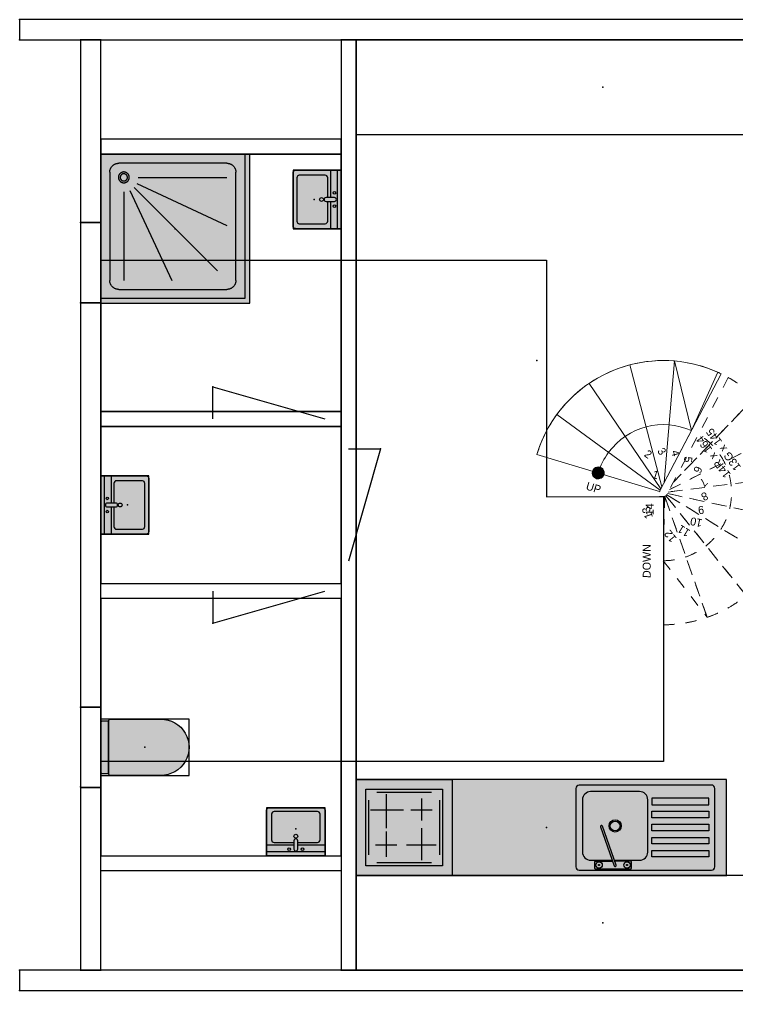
# Model space of a CAD drawing. Header units: millimetres. Extents: x 0 to 13850, y 0 to 6064.
# Drawn here: x 0 to 4482, y 0 to 6064 of the extents above; entities that cross this region are included whole.
import ezdxf

# ---------------------------------------------------------------- set-up
doc = ezdxf.new("R2010")
doc.units = ezdxf.units.MM
doc.linetypes.add('Dashed Small', pattern=[141.111111, 70.555556, -70.555556])
for name, color, linetype, true_color in [('Doors', 96, 'Continuous', 0x007f00), ('Furniture', 37, 'Continuous', 0x75664f), ('FurnitureRefRec', 254, 'Continuous', 0xd5d5d5), ('New_Structural - Stair & Railing_Pen_No__19', 7, 'Continuous', 0xffffff), ('PT Top Left', 52, 'Continuous', 0xcdcd00), ('PT Top Left Furniture', 211, 'Continuous', 0xff7fff), ('PT Top Right Furniture', 200, 'Continuous', 0xbf3fff), ('Rooms$Mezzanine', 6, 'Continuous', 0xff00ff), ('Walls', 1, 'Continuous', 0xff0000)]:
    doc.layers.add(name, color=color, linetype=linetype, true_color=true_color)
for name, color, linetype in [('New_Structural - Stair & Railing', 7, 'Continuous'), ('Rooms$Bath Room', 7, 'Continuous'), ('Rooms$Living Room', 7, 'Continuous'), ('Windows', 7, 'Continuous')]:
    doc.layers.add(name, color=color, linetype=linetype)
doc.layers.add('New_Structural - Stair & Railing_Pen_No__11', color=7, linetype='Continuous', lineweight=18)
doc.layers.add('New_Structural - Stair & Railing_Pen_No__71', color=8, linetype='Continuous', lineweight=20, true_color=0x808080)
doc.layers.add('New_Structural - Stair & Railing_Pen_No__91', color=8, linetype='Continuous', lineweight=13, true_color=0x808080)
doc.styles.add('GENERATED_STYLE_1', font='')
doc.styles.get('GENERATED_STYLE_1').set_extended_font_data('Poppins')

# ---------------------------------------------------------------- blocks, each defined once
blk = doc.blocks.new('Stair_1_1')
at = {"layer": 'New_Structural - Stair & Railing', "linetype": 'Continuous', "lineweight": 0}
blk.add_hatch(color=7, dxfattribs=at).paths.add_polyline_path([(27449, 2786.9), (27450.2, 2786.6), (27451.5, 2786.3), (27452.7, 2786), (27454, 2785.8), (27455.3, 2785.6), (27456.6, 2785.5), (27457.9, 2785.4), (27459.2, 2785.3), (27460.5, 2785.3), (27461.8, 2785.4), (27463, 2785.5), (27464.3, 2785.6), (27465.6, 2785.8), (27466.9, 2786), (27468.2, 2786.2), (27469.4, 2786.6), (27470.7, 2786.9), (27471.9, 2787.3), (27473.1, 2787.7), (27474.3, 2788.2), (27475.5, 2788.7), (27476.7, 2789.3), (27477.8, 2789.9), (27478.9, 2790.5), (27480, 2791.2), (27481.1, 2791.9), (27482.2, 2792.7), (27483.2, 2793.5), (27484.2, 2794.3), (27485.2, 2795.2), (27486.1, 2796.1), (27487, 2797), (27487.9, 2797.9), (27488.7, 2798.9), (27489.5, 2799.9), (27490.3, 2801), (27491, 2802), (27491.7, 2803.1), (27492.4, 2804.2), (27493, 2805.4), (27493.6, 2806.5), (27494.2, 2807.7), (27494.7, 2808.9), (27495.1, 2810.1), (27495.5, 2811.3), (27495.9, 2812.6), (27496.2, 2813.8), (27496.5, 2815.1), (27496.8, 2816.3), (27497, 2817.6), (27497.1, 2818.9), (27497.2, 2820.2), (27497.3, 2821.5), (27497.3, 2822.8), (27497.3, 2824.1), (27497.2, 2825.4), (27497.1, 2826.7), (27497, 2828), (27496.8, 2829.2), (27496.5, 2830.5), (27496.3, 2831.8), (27495.9, 2833), (27495.5, 2834.3), (27495.1, 2835.5), (27494.7, 2836.7), (27494.2, 2837.9), (27493.6, 2839.1), (27493.1, 2840.2), (27492.4, 2841.4), (27491.8, 2842.5), (27491.1, 2843.6), (27490.3, 2844.6), (27489.6, 2845.7), (27488.8, 2846.7), (27487.9, 2847.7), (27487, 2848.6), (27486.1, 2849.5), (27485.2, 2850.4), (27484.2, 2851.3), (27483.2, 2852.1), (27482.2, 2852.9), (27481.2, 2853.7), (27480.1, 2854.4), (27479, 2855.1), (27477.9, 2855.7), (27476.7, 2856.3), (27475.5, 2856.9), (27474.4, 2857.4), (27473.2, 2857.9), (27471.9, 2858.3), (27470.7, 2858.7), (27469.5, 2859.1), (27468.2, 2859.4), (27466.9, 2859.6), (27465.7, 2859.9), (27464.4, 2860), (27463.1, 2860.2), (27461.8, 2860.3), (27460.5, 2860.3), (27459.2, 2860.3), (27457.9, 2860.3), (27456.6, 2860.2), (27455.3, 2860), (27454.1, 2859.9), (27452.8, 2859.6), (27451.5, 2859.4), (27450.3, 2859.1), (27449, 2858.7), (27447.8, 2858.3), (27446.6, 2857.9), (27445.4, 2857.4), (27444.2, 2856.9), (27443, 2856.3), (27441.9, 2855.7), (27440.7, 2855.1), (27439.6, 2854.4), (27438.6, 2853.7), (27437.5, 2852.9), (27436.5, 2852.1), (27435.5, 2851.3), (27434.5, 2850.5), (27433.6, 2849.6), (27432.7, 2848.7), (27431.8, 2847.7), (27430.9, 2846.7), (27430.1, 2845.7), (27429.4, 2844.7), (27428.6, 2843.6), (27427.9, 2842.5), (27427.3, 2841.4), (27426.6, 2840.3), (27426.1, 2839.1), (27425.5, 2837.9), (27425, 2836.7), (27424.6, 2835.5), (27424.1, 2834.3), (27423.8, 2833.1), (27423.4, 2831.8), (27423.1, 2830.6), (27422.9, 2829.3), (27422.7, 2828), (27422.5, 2826.7), (27422.4, 2825.4), (27422.4, 2824.1), (27422.3, 2822.8), (27422.4, 2821.5), (27422.4, 2820.3), (27422.5, 2819), (27422.7, 2817.7), (27422.9, 2816.4), (27423.1, 2815.1), (27423.4, 2813.9), (27423.8, 2812.6), (27424.1, 2811.4), (27424.5, 2810.1), (27425, 2808.9), (27425.5, 2807.7), (27426, 2806.6), (27426.6, 2805.4), (27427.2, 2804.3), (27427.9, 2803.2), (27428.6, 2802.1), (27429.3, 2801), (27430.1, 2800), (27430.9, 2798.9), (27431.8, 2798), (27432.6, 2797), (27433.5, 2796.1), (27434.5, 2795.2), (27435.4, 2794.3), (27436.4, 2793.5), (27437.5, 2792.7), (27438.5, 2792), (27439.6, 2791.2), (27440.7, 2790.6), (27441.8, 2789.9), (27443, 2789.3), (27444.1, 2788.8), (27445.3, 2788.2), (27446.5, 2787.8), (27447.7, 2787.3)], flags=0)
at = {"layer": 'New_Structural - Stair & Railing_Pen_No__11', "color": 7, "linetype": 'Continuous', "lineweight": 18}
for p, q in [((27575.8, 3205.6), (27343.9, 2440)), ((27825.5, 3080.6), (27351.6, 2436.4)), ((27351.6, 2436.4), (27825.5, 3080.6)), ((28019.1, 2879.5), (27360.1, 2432)), ((27360.1, 2432), (28019.1, 2879.5)), ((28134.7, 2625.3), (27372.5, 2425.5)), ((27372.5, 2425.5), (28134.7, 2625.3)), ((28078.7, 2055.5), (27348.2, 2438.2)), ((27400.8, 2410.7), (27724.1, 2241.3)), ((28158.8, 2347.2), (27400.8, 2410.7)), ((27400.8, 2410.7), (28158.8, 2347.2)), ((27724.1, 2241.3), (28158.8, 2347.2)), ((28088.7, 2076.9), (27724.1, 2241.3)), ((27724.1, 2241.3), (28088.7, 2076.9))]:
    blk.add_line(p, q, dxfattribs=at)
for centre, radius, start, end in [((27336.6, 2416.1), 825, 53.66439, 73.14959), ((27336.6, 2416.1), 825, 334.08778, 73.14959), ((27336.6, 2416.1), 825, 34.17918, 53.66439), ((27459.8, 2822.8), 37.5, 73.14959, 253.14959), ((27459.8, 2822.8), 37.5, 253.14959, 73.14959), ((27336.6, 2416.1), 825, 14.69398, 34.17918), ((27336.6, 2416.1), 425, 53.66439, 73.14959), ((27336.6, 2416.1), 425, 335.72357, 53.66439), ((27336.6, 2416.1), 825, 355.20877, 14.69398), ((27336.6, 2416.1), 25, 62.35128, 73.14959), ((27336.6, 2416.1), 25, 62.35128, 73.14959), ((27336.6, 2416.1), 825, 335.72357, 355.20877), ((27336.6, 2416.1), 825, 334.08778, 335.72357)]:
    blk.add_arc(centre, radius, start, end, dxfattribs=at)
at = {"layer": 'New_Structural - Stair & Railing_Pen_No__91', "color": 8, "linetype": 'Dashed Small', "lineweight": 13, "true_color": 0x808080}
for p, q in [((27311.6, 2416.1), (27311.7, 2441.1)), ((27311.7, 2441.1), (27311.6, 2416.1)), ((27335.3, 2441.1), (27335.3, 2441)), ((26911.6, 2417.2), (26558.1, 2143)), ((26558.1, 2143), (27313, 2407.8)), ((27313, 2407.8), (26558.1, 2143)), ((26693.8, 1899), (27317.2, 2400.4)), ((27317.2, 2400.4), (26693.8, 1899)), ((26903.1, 1714.2), (27323.5, 2394.8)), ((27323.5, 2394.8), (26903.1, 1714.2)), ((27313, 2407.8), (26911.6, 2417.2)), ((27162.1, 1609.7), (27331.2, 2390.7)), ((27331.2, 2390.7), (27162.1, 1609.7)), ((28055.5, 2011.3), (27325, 2393.9)), ((27441, 1597.7), (27340.5, 2385.8)), ((27340.5, 2385.8), (27441, 1597.7)), ((27708, 1679.4), (27356, 2377.7)), ((27356, 2377.7), (27708, 1679.4)), ((27932.5, 1845.4), (27401.7, 2353.8)), ((27401.7, 2353.8), (27932.5, 1845.4))]:
    blk.add_line(p, q, dxfattribs=at)
for radius, start, end in [(825, 179.84193, 199.32714), (825, 179.84193, 330.61478), (425, 179.84193, 199.32714), (25, 179.84193, 199.32714), (25, 179.84193, 242.35128), (25, 199.32714, 218.81234), (25, 218.81234, 238.29755), (25, 238.29755, 242.35128), (425, 199.32714, 328.979), (825, 199.32714, 218.81234), (825, 316.23836, 330.61478), (825, 218.81234, 238.29755), (825, 296.75316, 316.23836), (825, 238.29755, 257.78275), (825, 277.26796, 296.75316), (825, 257.78275, 277.26796)]:
    blk.add_arc((27336.6, 2416.1), radius, start, end, dxfattribs=at)
at = {"layer": 'PT Top Left Furniture'}
blk.add_point((28161.6, 3205.6), dxfattribs=at)
at = {"layer": 'PT Top Right Furniture'}
blk.add_point((28161.6, 1591.1), dxfattribs=at)
at = {"layer": 'New_Structural - Stair & Railing_Pen_No__19', "color": 7, "lineweight": 0, "char_height": 50, "attachment_point": 4, "style": 'GENERATED_STYLE_1'}
for s, insert, width, rotation in [('UP', (27380.3, 2896.7), 287.5, 253.14959), ('13', (27175.6, 2504.3), 248.37, 19.32714), ('DOWN', (26803.4, 2520.4), 529.348, 359.84193), ('14', (27195.6, 2502.7), 247.826, 359.84193), ('2', (27587.9, 2526.4), 170.109, 233.66439), ('1', (27454.1, 2483.3), 152.174, 253.14959), ('3', (27610, 2436.7), 171.196, 214.17918), ('12', (27035.8, 2349.9), 247.283, 38.81234), ('11', (27077.8, 2257.7), 229.348, 58.29755), ('4', (27601.3, 2344), 170.652, 194.69398), ('10', (27144.8, 2175.3), 248.37, 77.78275), ('5', (27562.2, 2260.6), 172.283, 175.20877), ('9', (27231.3, 2163), 171.739, 97.26796), ('7', (27413.9, 2153), 171.196, 136.23836), ('6', (27497.2, 2193.8), 171.196, 155.72357), ('8', (27321.7, 2142.3), 171.739, 116.75316)]:
    blk.add_mtext(s, dxfattribs=dict(at, insert=insert, width=width, rotation=rotation))
at = {"layer": 'New_Structural - Stair & Railing_Pen_No__71', "color": 8, "lineweight": 20, "true_color": 0x808080, "char_height": 50, "rotation": 36.49576, "style": 'GENERATED_STYLE_1'}
for s, insert, width, attachment_point in [('14R x 164', (27574.5, 2083.8), 711.957, 8), ('13G x 145', (27590.8, 2061.8), 721.196, 2)]:
    blk.add_mtext(s, dxfattribs=dict(at, insert=insert, width=width, attachment_point=attachment_point))
blk = doc.blocks.new('Keuken')
at = {"layer": 'Furniture'}
blk.add_hatch(color=7, dxfattribs=at).paths.add_polyline_path([(-1111.5, -300), (1200, -300), (1200, 300), (-1111.5, 300)], flags=0)
at = {"layer": 'Furniture', "color": 37, "true_color": 0x766750}
for p, q in [((260.4, 244.8), (260.4, -244.8)), ((1107, 265.2), (280.8, 265.2)), ((1127.4, -244.8), (1127.4, 244.8)), ((-981.5, 220), (-641.5, 220)), ((-921.2, -3.3), (-921.2, 208.5)), ((658.2, 224.4), (352.2, 224.4)), ((-1031.5, -170), (-1031.5, 170)), ((-700.4, 44.3), (-700.4, 181.8)), ((-591.5, 170), (-591.5, -170)), ((301.2, 173.4), (301.2, -153)), ((709.2, -153), (709.2, 173.4)), ((-815.1, 108.8), (-1022.1, 108.8)), ((-637.1, 108.8), (-770.6, 108.8)), ((414.1, 4.9), (499.7, -239.4)), ((511.2, -235.3), (425.7, 8.9)), ((-921.2, -182.8), (-921.2, -24.4)), ((-700.4, -203.9), (-700.4, -4.8)), ((-857.9, -110), (-989.8, -110)), ((-611.3, -110), (-797.9, -110)), ((-641.5, -220), (-981.5, -220)), ((352.2, -204), (487.3, -204)), ((375.9, -215.7), (375.9, -252)), ((379.9, -210.6), (489.6, -210.6)), ((500.2, -204), (658.2, -204)), ((604.4, -210.6), (502.5, -210.6)), ((608.3, -252), (608.3, -215.7)), ((280.8, -265.2), (1107, -265.2))]:
    blk.add_line(p, q, dxfattribs=at)
for points in [[(-1111.5, -300), (-1111.5, 300), (-511.5, 300), (-511.5, -300)], [(-1111.5, -300), (1200, -300), (1200, 300), (-1111.5, 300)], [(-1051.5, -240), (-1051.5, 240), (-571.5, 240), (-571.5, -240)], [(734.7, 142.8), (1090.3, 142.8), (1090.3, 183.6), (734.7, 183.6)], [(1090.3, 102), (1090.3, 61.2), (734.7, 61.2), (734.7, 102)], [(1090.3, 20.4), (1090.3, -20.4), (734.7, -20.4), (734.7, 20.4)], [(1090.3, -61.2), (1090.3, -102), (734.7, -102), (734.7, -61.2)], [(1090.3, -142.8), (1090.3, -183.6), (734.7, -183.6), (734.7, -142.8)]]:
    blk.add_lwpolyline(points, close=True, dxfattribs=at)
blk.add_lwpolyline([(379.9, -257.1), (492.1, -257.1), (604.4, -257.1)], dxfattribs=at)
for centre, radius in [((505.2, 10.2), 38.2), ((505.2, 10.2), 30.6), ((404.8, -233.8), 20.4), ((404.8, -233.8), 3.81), ((404.8, -233.8), 3.81), ((579.4, -233.8), 20.4), ((579.4, -233.8), 3.81), ((579.4, -233.8), 3.81)]:
    blk.add_circle(centre, radius, dxfattribs=at)
for centre, radius, start, end in [((280.8, 244.8), 20.4, 90, 180), ((1107, 244.8), 20.4, 360, 90), ((352.2, 173.4), 51, 90, 180), ((658.2, 173.4), 51, 360, 90), ((419.9, 6.9), 6.12, 19.29788, 199.29788), ((352.2, -153), 51, 180, 270), ((658.2, -153), 51, 270, 0), ((381, -215.7), 5.1, 90, 180), ((505.4, -237.3), 6.12, 199.29788, 19.29788), ((603.2, -215.7), 5.1, 360, 90), ((280.8, -244.8), 20.4, 180, 270), ((381, -252), 5.1, 180, 270), ((603.2, -252), 5.1, 270, 0), ((1107, -244.8), 20.4, 270, 0)]:
    blk.add_arc(centre, radius, start, end, dxfattribs=at)
at = {"layer": 'FurnitureRefRec'}
blk.add_lwpolyline([(-1111.5, -300), (1200, -300), (1200, 300), (-1111.5, 300)], close=True, dxfattribs=at)
at = {"layer": 'PT Top Left Furniture'}
blk.add_point((1200, -300), dxfattribs=at)
at = {"layer": 'PT Top Right Furniture'}
blk.add_point((-1111.5, -300), dxfattribs=at)
blk = doc.blocks.new('Toilet')
at = {"layer": 'Furniture'}
for points in [[(227.8, 165), (227.8, -165), (227.8, -165.3), (227.8, -165.7), (227.8, -166), (227.7, -166.4), (227.7, -166.7), (227.6, -167), (227.5, -167.4), (227.4, -167.7), (227.3, -168), (227.2, -168.3), (227.1, -168.7), (227, -169), (226.8, -169.3), (226.7, -169.6), (226.5, -169.9), (226.4, -170.2), (226.2, -170.5), (226, -170.8), (225.8, -171), (225.6, -171.3), (225.3, -171.6), (225.1, -171.8), (224.9, -172.1), (224.6, -172.3), (224.4, -172.5), (224.1, -172.8), (223.9, -173), (223.6, -173.2), (223.3, -173.4), (223, -173.5), (222.7, -173.7), (222.4, -173.9), (222.1, -174), (221.8, -174.2), (221.5, -174.3), (221.2, -174.4), (220.8, -174.5), (220.5, -174.6), (220.2, -174.7), (219.8, -174.8), (219.5, -174.9), (219.2, -174.9), (218.8, -174.9), (218.5, -175), (218.1, -175), (217.8, -175), (-98.2, -175), (-104.3, -175), (-110.4, -174.8), (-116.5, -174.3), (-122.6, -173.7), (-128.6, -172.8), (-134.6, -171.7), (-140.6, -170.4), (-146.5, -169), (-152.3, -167.3), (-158.1, -165.4), (-163.9, -163.3), (-169.5, -161), (-175.1, -158.5), (-180.5, -155.8), (-185.9, -152.9), (-191.2, -149.9), (-196.4, -146.6), (-201.4, -143.2), (-206.3, -139.6), (-211.1, -135.8), (-215.8, -131.9), (-220.3, -127.8), (-224.7, -123.6), (-228.9, -119.2), (-233, -114.7), (-236.9, -110), (-240.7, -105.2), (-244.3, -100.2), (-247.7, -95.2), (-250.9, -90), (-253.9, -84.7), (-256.8, -79.3), (-259.5, -73.8), (-261.9, -68.3), (-264.2, -62.6), (-266.3, -56.9), (-268.2, -51.1), (-269.9, -45.2), (-271.3, -39.3), (-272.6, -33.3), (-273.7, -27.3), (-274.5, -21.3), (-275.1, -15.2), (-275.6, -9.1), (-275.8, -3), (-275.8, 3), (-275.6, 9.1), (-275.1, 15.2), (-274.5, 21.3), (-273.7, 27.3), (-272.6, 33.3), (-271.3, 39.3), (-269.9, 45.2), (-268.2, 51.1), (-266.3, 56.9), (-264.2, 62.6), (-261.9, 68.3), (-259.5, 73.8), (-256.8, 79.3), (-253.9, 84.7), (-250.9, 90), (-247.7, 95.2), (-244.3, 100.2), (-240.7, 105.2), (-236.9, 110), (-233, 114.7), (-228.9, 119.2), (-224.7, 123.6), (-220.3, 127.8), (-215.8, 131.9), (-211.1, 135.8), (-206.3, 139.6), (-201.4, 143.2), (-196.4, 146.6), (-191.2, 149.9), (-185.9, 152.9), (-180.5, 155.8), (-175.1, 158.5), (-169.5, 161), (-163.9, 163.3), (-158.1, 165.4), (-152.3, 167.3), (-146.5, 169), (-140.6, 170.4), (-134.6, 171.7), (-128.6, 172.8), (-122.6, 173.7), (-116.5, 174.3), (-110.4, 174.8), (-104.3, 175), (-98.2, 175), (217.8, 175), (218.1, 175), (218.5, 175), (218.8, 174.9), (219.2, 174.9), (219.5, 174.9), (219.8, 174.8), (220.2, 174.7), (220.5, 174.6), (220.8, 174.5), (221.2, 174.4), (221.5, 174.3), (221.8, 174.2), (222.1, 174), (222.4, 173.9), (222.7, 173.7), (223, 173.5), (223.3, 173.4), (223.6, 173.2), (223.9, 173), (224.1, 172.8), (224.4, 172.5), (224.6, 172.3), (224.9, 172.1), (225.1, 171.8), (225.3, 171.6), (225.6, 171.3), (225.8, 171), (226, 170.8), (226.2, 170.5), (226.4, 170.2), (226.5, 169.9), (226.7, 169.6), (226.8, 169.3), (227, 169), (227.1, 168.7), (227.2, 168.3), (227.3, 168), (227.4, 167.7), (227.5, 167.4), (227.6, 167), (227.7, 166.7), (227.7, 166.4), (227.8, 166), (227.8, 165.7), (227.8, 165.3)], [(227.8, 165), (265.8, 165), (266.1, 165), (266.5, 165), (266.8, 164.9), (267.2, 164.9), (267.5, 164.9), (267.8, 164.8), (268.2, 164.7), (268.5, 164.6), (268.8, 164.5), (269.2, 164.4), (269.5, 164.3), (269.8, 164.2), (270.1, 164), (270.4, 163.9), (270.7, 163.7), (271, 163.5), (271.3, 163.4), (271.6, 163.2), (271.9, 163), (272.1, 162.8), (272.4, 162.5), (272.6, 162.3), (272.9, 162.1), (273.1, 161.8), (273.3, 161.6), (273.6, 161.3), (273.8, 161), (274, 160.8), (274.2, 160.5), (274.4, 160.2), (274.5, 159.9), (274.7, 159.6), (274.8, 159.3), (275, 159), (275.1, 158.7), (275.2, 158.3), (275.3, 158), (275.4, 157.7), (275.5, 157.4), (275.6, 157), (275.7, 156.7), (275.7, 156.4), (275.8, 156), (275.8, 155.7), (275.8, 155.3), (275.8, 155), (275.8, -155), (275.8, -155.3), (275.8, -155.7), (275.8, -156), (275.7, -156.4), (275.7, -156.7), (275.6, -157), (275.5, -157.4), (275.4, -157.7), (275.3, -158), (275.2, -158.3), (275.1, -158.7), (275, -159), (274.8, -159.3), (274.7, -159.6), (274.5, -159.9), (274.4, -160.2), (274.2, -160.5), (274, -160.8), (273.8, -161), (273.6, -161.3), (273.3, -161.6), (273.1, -161.8), (272.9, -162.1), (272.6, -162.3), (272.4, -162.5), (272.1, -162.8), (271.9, -163), (271.6, -163.2), (271.3, -163.4), (271, -163.5), (270.7, -163.7), (270.4, -163.9), (270.1, -164), (269.8, -164.2), (269.5, -164.3), (269.2, -164.4), (268.8, -164.5), (268.5, -164.6), (268.2, -164.7), (267.8, -164.8), (267.5, -164.9), (267.2, -164.9), (266.8, -164.9), (266.5, -165), (266.1, -165), (265.8, -165), (227.8, -165)]]:
    blk.add_hatch(color=7, dxfattribs=at).paths.add_polyline_path(points, flags=0)
at = {"layer": 'Furniture', "color": 37, "true_color": 0x766750}
for p, q in [((-98.2, 175), (217.8, 175)), ((227.8, 165), (265.8, 165)), ((227.8, -165), (227.8, 165)), ((227.8, 165), (227.8, -165)), ((275.8, 155), (275.8, -155)), ((217.8, -175), (-98.2, -175)), ((265.8, -165), (227.8, -165))]:
    blk.add_line(p, q, dxfattribs=at)
at = {"layer": 'Furniture', "color": 37, "true_color": 0x766750, "extrusion": (0, 0, -1)}
for centre, radius, start, end in [((100.8, 0), 175, 269.15835, 90.84165), ((-217.8, 165), 10, 90, 180), ((-265.8, 155), 10, 90, 180), ((-217.8, -165), 10, 180, 270), ((-265.8, -155), 10, 180, 270)]:
    blk.add_arc(centre, radius, start, end, dxfattribs=at)
at = {"layer": 'FurnitureRefRec'}
blk.add_lwpolyline([(-275.8, -175), (275.8, -175), (275.8, 175), (-275.8, 175)], close=True, dxfattribs=at)
at = {"layer": 'PT Top Left Furniture'}
blk.add_point((275.8, 175), dxfattribs=at)
at = {"layer": 'PT Top Right Furniture'}
blk.add_point((275.8, -175), dxfattribs=at)
blk = doc.blocks.new('Wastafel')
at = {"layer": 'Furniture'}
blk.add_hatch(color=7, dxfattribs=at).paths.add_polyline_path([(134.7, 182.3), (135.3, 182.2), (135.8, 182.1), (136.4, 182.1), (136.9, 182), (137.5, 181.8), (138, 181.7), (138.5, 181.5), (139.1, 181.4), (139.6, 181.2), (140.1, 180.9), (140.6, 180.7), (141.1, 180.5), (141.6, 180.2), (142.1, 179.9), (142.5, 179.6), (143, 179.3), (143.4, 179), (143.9, 178.7), (144.3, 178.3), (144.7, 177.9), (145.1, 177.5), (145.5, 177.1), (145.9, 176.7), (146.2, 176.3), (146.6, 175.9), (146.9, 175.4), (147.2, 175), (147.5, 174.5), (147.8, 174), (148, 173.5), (148.3, 173), (148.5, 172.5), (148.7, 172), (148.9, 171.5), (149.1, 171), (149.2, 170.5), (149.4, 169.9), (149.5, 169.4), (149.6, 168.8), (149.7, 168.3), (149.8, 167.7), (149.8, 167.2), (149.8, 166.6), (149.8, 166.1), (149.8, -166.1), (149.8, -166.6), (149.8, -167.2), (149.8, -167.7), (149.7, -168.3), (149.6, -168.8), (149.5, -169.4), (149.4, -169.9), (149.2, -170.5), (149.1, -171), (148.9, -171.5), (148.7, -172), (148.5, -172.5), (148.3, -173), (148, -173.5), (147.8, -174), (147.5, -174.5), (147.2, -175), (146.9, -175.4), (146.6, -175.9), (146.2, -176.3), (145.9, -176.7), (145.5, -177.1), (145.1, -177.5), (144.7, -177.9), (144.3, -178.3), (143.9, -178.7), (143.4, -179), (143, -179.3), (142.5, -179.6), (142.1, -179.9), (141.6, -180.2), (141.1, -180.5), (140.6, -180.7), (140.1, -180.9), (139.6, -181.2), (139.1, -181.4), (138.5, -181.5), (138, -181.7), (137.5, -181.8), (136.9, -182), (136.4, -182.1), (135.8, -182.1), (135.3, -182.2), (134.7, -182.3), (-149.9, -182.3), (-149.9, 182.3)], flags=0)
at = {"layer": 'Furniture', "color": 37, "true_color": 0x766750}
for p, q in [((-67.2, 135), (-67.2, 12.1)), ((-56.2, 12.1), (-108.5, 12.1)), ((-108.5, -12.2), (-56.2, -12.2)), ((-67.2, -12.2), (-67.2, -135))]:
    blk.add_line(p, q, dxfattribs=at)
for points in [[(134.7, -182.3), (-149.9, -182.3), (-149.9, 182.3), (134.7, 182.3)], [(-125.5, -182.3), (-125.5, 182.3)], [(-83.4, 12.1), (-83.4, 182.3)], [(110.4, 151.1), (-49.9, 151.1)], [(125.5, -135), (125.5, 135)], [(149.8, 166.1), (149.8, -166.1)], [(-83.4, -182.3), (-83.4, -12.2)], [(-49.9, -151.1), (110.4, -151.1)]]:
    blk.add_lwpolyline(points, dxfattribs=at)
for centre, radius in [((-108.5, 41.3), 8.1), ((-28.3, 0), 12.2), ((-108.5, -41.3), 8.1)]:
    blk.add_circle(centre, radius, dxfattribs=at)
at = {"layer": 'Furniture', "color": 37, "true_color": 0x766750, "extrusion": (0, 0, -1)}
for centre, start, end in [((-133.7, 166.1), 93.86546, 180), ((-133.7, -166.1), 180, 266.13454)]:
    blk.add_arc(centre, 16.2, start, end, dxfattribs=at)
at = {"layer": 'Furniture', "color": 37, "true_color": 0x766750}
for centre, radius, start, end in [((-51, 135), 16.2, 86.13454, 180), ((109.3, 135), 16.2, 0, 86.13454), ((-108.5, 0), 12.2, 90.00094, 269.99906), ((-56.2, 0), 12.2, 270, 90), ((-51, -135), 16.2, 180, 273.86546), ((109.3, -135), 16.2, 273.86546, 0)]:
    blk.add_arc(centre, radius, start, end, dxfattribs=at)
at = {"layer": 'FurnitureRefRec'}
blk.add_lwpolyline([(-149.9, -182.3), (149.8, -182.3), (149.8, 182.3), (-149.9, 182.3)], close=True, dxfattribs=at)
at = {"layer": 'PT Top Left Furniture'}
blk.add_point((-149.9, -182.3), dxfattribs=at)
at = {"layer": 'PT Top Right Furniture'}
blk.add_point((-149.9, 182.3), dxfattribs=at)
blk = doc.blocks.new('Douche')
at = {"layer": 'Furniture'}
blk.add_hatch(color=7, dxfattribs=at).paths.add_polyline_path([(-465, 465), (-465, -465), (465, -465), (465, 465)], flags=0)
at = {"layer": 'Furniture', "color": 37, "true_color": 0x766750}
for p, q in [((-465, -465), (-465, 435)), ((-465, 435), (435, 435)), ((435, 435), (435, -465)), ((322.5, 378.7), (-352.5, 378.7)), ((-408.8, 322.5), (-408.8, -352.5)), ((-320.7, -230.7), (-320.7, 322.5)), ((-282.6, -239.1), (-20.8, 322.5)), ((378.7, -352.5), (378.7, 322.5)), ((-257, -257), (263.4, 263.4)), ((-239.1, -282.6), (322.5, -20.8)), ((-230.7, -320.7), (322.5, -320.7)), ((-352.5, -408.8), (322.5, -408.8)), ((-465, -465), (435, -465))]:
    blk.add_line(p, q, dxfattribs=at)
for points in [[(465, 465), (-465, 465)], [(465, -465), (465, 465)]]:
    blk.add_lwpolyline(points, dxfattribs=at)
for points, weights in [([(-408.8, 322.5), (-408.8, 378.7), (-352.5, 378.7)], [1, 0.707106781187, 1]), ([(322.5, 378.7), (378.7, 378.7), (378.7, 322.5)], [1, 0.707106780956, 1]), ([(-352.5, -408.8), (-408.8, -408.8), (-408.8, -352.5)], [1, 0.707106781187, 1]), ([(378.7, -352.5), (378.7, -408.8), (322.5, -408.8)], [1, 0.707106781187, 1])]:
    blk.add_rational_spline(points, weights, degree=2, dxfattribs=at)
for points, knots in [([(-320.7, -286.9), (-286.9, -286.9), (-286.9, -320.7), (-286.9, -354.4), (-320.7, -354.4), (-354.4, -354.4), (-354.4, -320.7), (-354.4, -286.9), (-320.7, -286.9)], [0, 0, 0, 0.0530144, 0.0530144, 0.1060288, 0.1060288, 0.1590431, 0.1590431, 0.2120575, 0.2120575, 0.2120575]), ([(-320.7, -298.2), (-298.2, -298.2), (-298.2, -320.7), (-298.2, -343.2), (-320.7, -343.2), (-343.2, -343.2), (-343.2, -320.7), (-343.2, -298.2), (-320.7, -298.2)], [0, 0, 0, 0.0353429, 0.0353429, 0.0706858, 0.0706858, 0.1060288, 0.1060288, 0.1413717, 0.1413717, 0.1413717])]:
    blk.add_rational_spline(points, [1, 0.707106781187, 1, 0.707106781187, 1, 0.707106781187, 1, 0.707106781187, 1], degree=2, knots=knots, dxfattribs=at)
at = {"layer": 'FurnitureRefRec'}
blk.add_lwpolyline([(-465, -465), (465, -465), (465, 465), (-465, 465)], close=True, dxfattribs=at)
at = {"layer": 'PT Top Left Furniture'}
blk.add_point((-465, -465), dxfattribs=at)
at = {"layer": 'PT Top Right Furniture'}
blk.add_point((-465, 465), dxfattribs=at)

msp = doc.modelspace()

# ---------------------------------------------------------------- linework, layer by layer
at = {"layer": 'Doors'}
for points in [[(1207, 3569.2), (1207, 3769.2), (1907, 3569.2)], [(2054, 3382.1), (2254, 3382.1), (2054, 2682.1)], [(1207, 2495), (1207, 2295), (1907, 2495)]]:
    msp.add_lwpolyline(points, dxfattribs=at)
at = {"layer": 'Furniture'}
for points in [[(5179.2, 5937.2), (2101, 5937.2), (2101, 5346.2), (5179.2, 5346.2)], [(5179.2, 718), (2101, 718), (2101, 127), (5179.2, 127)]]:
    msp.add_lwpolyline(points, close=True, dxfattribs=at)
at = {"layer": 'PT Top Left'}
for p in [(0, 6064.2), (0, 5937.2), (380.2, 5937.2), (507.2, 5937.2), (2007, 5937.2), (2101, 5937.2), (3640.1, 5641.7), (507.2, 5316.2), (2007, 5316.2), (507.2, 5222.2), (2007, 5222.2), (1839.9, 4939.9), (380.2, 4795.2), (507.2, 4795.2), (972.2, 4757.2), (380.2, 4295.2), (507.2, 4295.2), (1207, 3769.2), (507.2, 3616.2), (2007, 3616.2), (507.2, 3522.2), (2007, 3522.2), (2254, 3382.1), (674.3, 3032.1), (507.2, 2542), (2007, 2542), (507.2, 2448), (2007, 2448), (1207, 2295), (380.2, 1769), (507.2, 1769), (783, 1519), (380.2, 1273.2), (507.2, 1269), (1724.8, 1009.1), (3289.8, 1018), (507.2, 842), (2007, 842), (507.2, 748), (2007, 748), (3640.1, 422.5), (0, 127), (380.2, 127), (507.2, 127), (2007, 127), (2101, 127), (0, 0)]:
    msp.add_point(p, dxfattribs=at)
at = {"layer": 'Rooms$Bath Room'}
for points in [[(507.2, 3616.2), (2007, 3616.2), (2007, 5222.2), (507.2, 5222.2)], [(507.2, 842), (2007, 842), (2007, 2448), (507.2, 2448)]]:
    msp.add_lwpolyline(points, close=True, dxfattribs=at)
at = {"layer": 'Rooms$Living Room'}
for points in [[(2101, 5937.2), (2101, 127), (5179.2, 127), (5179.2, 3808), (5273.2, 3808), (5273.2, 127), (10057.4, 127), (10057.4, 5937.2)], [(507.2, 2542), (2007, 2542), (2007, 3522.2), (507.2, 3522.2)]]:
    msp.add_lwpolyline(points, close=True, dxfattribs=at)
at = {"layer": 'Rooms$Mezzanine'}
msp.add_lwpolyline([(507.2, 4561.4), (3288.5, 4561.4), (3288.5, 3082.6), (4019.4, 3084.3), (4019.3, 1431), (507.2, 1431)], close=True, dxfattribs=at)
at = {"layer": 'Walls'}
for points in [[(380.2, 4795.2), (507.2, 4795.2), (507.2, 5937.2), (380.2, 5937.2)], [(2007, 127), (2101, 127), (2101, 5937.2), (2007, 5937.2)], [(2007, 5222.2), (2007, 5316.2), (507.2, 5316.2), (507.2, 5222.2)], [(380.2, 1769), (507.2, 1769), (507.2, 4295.2), (380.2, 4295.2)], [(2007, 3522.2), (2007, 3616.2), (507.2, 3616.2), (507.2, 3522.2)], [(2007, 2542), (2007, 2448), (507.2, 2448), (507.2, 2542)], [(380.2, 127), (507.2, 127), (507.2, 1269), (380.2, 1269)], [(2007, 842), (2007, 748), (507.2, 748), (507.2, 842)]]:
    msp.add_lwpolyline(points, close=True, dxfattribs=at)
for points in [[(12604.2, 6064.2), (0, 6064.2)], [(0, 6064.2), (0, 5937.2)], [(0, 5937.2), (12604.2, 5937.2)], [(0, 127), (0, 0)], [(12604.2, 127), (0, 127)], [(0, 0), (12604.2, 0)]]:
    msp.add_open_spline(points, degree=1, dxfattribs=at)
at = {"layer": 'Windows'}
for points in [[(380.2, 4295.2), (507.2, 4295.2), (507.2, 4795.2), (380.2, 4795.2)], [(380.2, 1269), (507.2, 1269), (507.2, 1769), (380.2, 1769)]]:
    msp.add_lwpolyline(points, close=True, dxfattribs=at)

# ---------------------------------------------------------------- block references
at = {"layer": 'Furniture'}
for name, p, rotation in [('Douche', (972.2, 4757.2), 270.0000000000002), ('Wastafel', (1857.2, 4939.9), 180), ('Toilet', (783, 1519), 180), ('Keuken', (3212.5, 1018), 359.9999999999998), ('Wastafel', (1724.8, 991.9), 90)]:
    msp.add_blockref(name, p, dxfattribs=dict(at, rotation=rotation))
at = {"layer": 'Furniture', "color": 7, "linetype": 'Continuous', "lineweight": 18, "rotation": 90}
msp.add_blockref('Stair_1_1', (6435.4, -24227.4), dxfattribs=at)
at = {"layer": 'Furniture'}
msp.add_blockref('Wastafel', (657, 3032.1), dxfattribs=at)

doc.saveas('drawing.dxf')
